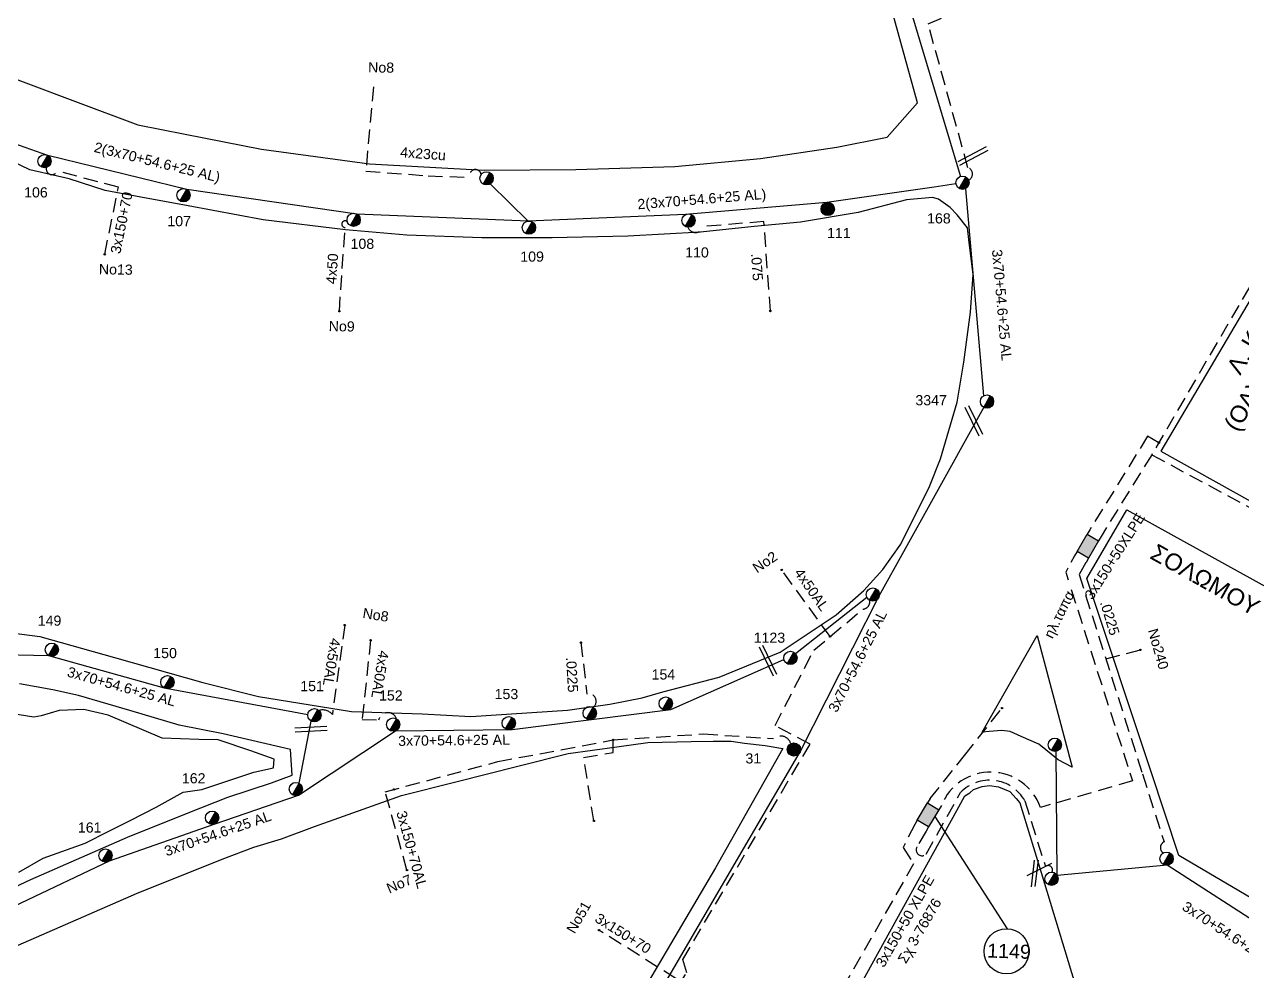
# Model space of a CAD drawing. Header units: millimetres. Extents: x 1421 to 11257, y 848 to 1896.
# Drawn here: x 10301.2 to 10517.5, y 1282.2 to 1450.4 of the extents above; entities that cross this region are included whole.
import ezdxf
from ezdxf.enums import TextEntityAlignment as Align

# ---------------------------------------------------------------- set-up
doc = ezdxf.new("R2010")
doc.units = ezdxf.units.MM
doc.linetypes.add('DASHED', pattern=[19.05, 12.7, -6.35])
for name, color, linetype, lineweight in [('.0225', 7, 'DASHED', 30), ('3x150+50', 7, 'Continuous', 30), ('3x150+50 XLPE', 7, 'SYN_LINE', 30), ('3x150+70', 7, 'Continuous', 30), ('3x150+70AL', 7, 'DASHED', 30), ('3x70+54.6+25 AL', 7, 'SYN_LINE', 30), ('4x23cu', 7, 'Continuous', 30), ('4x50', 7, 'Continuous', 30), ('4x6', 7, 'SYN_LINE', 30), ('Άγνωστα', 7, 'Continuous', 30), ('Καλώδια ΧΤ   3x150AL+50CU', 7, 'DASHED', 30), ('Υπόγεια Καλώδια Δικτύου ΧΤ   .075', 7, 'DASHED', 30), ('Υπόγεια καλώδια Παροχών ΧΤ   4x50AL', 7, 'DASHED', 30)]:
    doc.layers.add(name, color=color, linetype=linetype, lineweight=lineweight)
for name, color, linetype in [('Link Box 4 Διευθύνσεων', 7, 'Continuous'), ('TEXT ΚΑΛΩΔΙΩΝ', 7, 'Continuous'), ('Στύλος Ξύλινος', 7, 'Continuous'), ('Στύλος Ξύλινος @ 1', 7, 'Continuous'), ('Στύλος ΦΜ', 7, 'Continuous'), ('Στύλος ΦΜ @ 1', 7, 'Continuous'), ('Συνδέσεις', 7, 'Continuous'), ('Τομή', 7, 'Continuous'), ('Υπόβαθρο ΔΕΗ', 7, 'Continuous')]:
    doc.layers.add(name, color=color, linetype=linetype)
doc.styles.add('arial', font='ARIAL.TTF', dxfattribs={"height": 3})
doc.styles.get("Standard").update_dxf_attribs({"font": 'ARIAL.TTF', "height": 1.8})
doc.linetypes.add('SYN_LINE', pattern='A,0.5,-0.0001,["/\\/\\/\\/",Standard,S=0.1,R=0,X=0,Y=-0.05],-0.25', length=0.7501)

# ---------------------------------------------------------------- blocks, each defined once
blk = doc.blocks.new('ΥΠΑΡΧΩΝ ΤΣΙΜΕΝΤΕΝΙΟΣ ΣΤΥΛΟΣ')
at = {"layer": 'Στύλος ΦΜ'}
blk.add_hatch(color=7, dxfattribs=at).paths.add_polyline_path([(-1.29, -2.28, 0.574793), (2.62, 0, 0.268822), (1.3, 2.27)])
at = {"layer": 'Στύλος ΦΜ', "color": 7}
blk.add_line((-1.29, -2.28), (1.3, 2.27), dxfattribs=at)
blk.add_circle((0, 0), 2.62, dxfattribs=at)
at = {"layer": 'Στύλος ΦΜ', "flags": 4}
for tag, p in [('ΑΡΙΘΜΟΣ', (-4.68, 8.05)), ('ΤΥΠΟΣ', (-4.91, 3.03))]:
    blk.add_attdef(tag, p, '', height=4, dxfattribs=at)
blk = doc.blocks.new('ΥΠΑΡΧΩΝ ΞΥΛΙΝΟΣ ΣΤΥΛΟΣ')
at = {"layer": 'Στύλος Ξύλινος'}
h = blk.add_hatch(color=7, dxfattribs=at)
h.paths.add_polyline_path([(-2.62, 0, 0.270008), (-1.29, -2.28), (1.3, 2.27, 0.576266)])
h.paths.add_polyline_path([(-1.29, -2.28, 0.574793), (2.62, 0, 0.268822), (1.3, 2.27)])
at = {"layer": 'Στύλος Ξύλινος', "color": 7}
blk.add_line((-1.29, -2.28), (1.3, 2.27), dxfattribs=at)
blk.add_circle((0, 0), 2.62, dxfattribs=at)
at = {"layer": 'Στύλος Ξύλινος', "color": 1, "flags": 4}
for tag, p in [('ΑΡΙΘΜΟΣ', (-4.91, 8.6)), ('ΤΥΠΟΣ', (-4.85, 3.39))]:
    blk.add_attdef(tag, p, '', height=4, dxfattribs=at)
blk = doc.blocks.new('LINK BOX 4 ΑΝΑΧΩΡΗΣΕΩΝ')
at = {"layer": 'Link Box 4 Διευθύνσεων', "ltscale": 40}
blk.add_hatch(color=256, dxfattribs=at).paths.add_polyline_path([(-3.54, 0), (-3.54, -4.67), (3.54, -4.67), (3.54, 0)])
for p, q in [((-3.54, 0), (-5.33, 0)), ((5.33, 0), (3.54, 0)), ((-3.54, -4.67), (-5.33, -4.67)), ((5.33, -4.67), (3.54, -4.67))]:
    blk.add_line(p, q, dxfattribs=at)
blk.add_lwpolyline([(-3.54, -4.67), (-3.54, 0), (3.54, 0), (3.54, -4.67)], close=True, dxfattribs=at)
blk = doc.blocks.new('ΤΟΜΗ')
at = {"layer": 'Τομή', "ltscale": 40}
for p, q in [((11.33, -0.65), (-11.4, -0.65)), ((11.33, -3.42), (-11.4, -3.42))]:
    blk.add_line(p, q, dxfattribs=at)
blk = doc.blocks.new('A$C01BB34F8')
at = {"layer": 'Άγνωστα', "color": 7}
note = blk.add_mtext_dynamic_manual_height_columns('ηλ.ταπα\\P', width=1.8, gutter_width=12.5, heights=[0.0453, 0], dxfattribs=dict(at, insert=(0.37, 2.43), char_height=1.8, attachment_point=1, rotation=2.4309))
for column, words in zip(note.columns.linked_columns, ['\\P']):
    column.text = words
blk = doc.blocks.new('_ΣΥΝΔΕΣΗ')
at = {"layer": 'Συνδέσεις', "linetype": 'SYN_LINE', "ltscale": 40}
blk.add_hatch(color=256, dxfattribs=at).paths.add_polyline_path([(0.5, -0.01, 1), (-0.5, -0.01, 1)])
at = {"layer": 'Συνδέσεις'}
blk.add_circle((0, -0.01), 0.5, dxfattribs=at)

msp = doc.modelspace()

# ---------------------------------------------------------------- linework, layer by layer
at = {"layer": '.0225', "color": 2, "linetype": 'DASHED', "lineweight": -3, "ltscale": 0.2}
msp.add_lwpolyline([(10489.73, 1354.85), (10488.51, 1352.69), (10499.76, 1317.31), (10503.6, 1305.22, 0.603204), (10503.46, 1303.26)], format="xyb", dxfattribs=at)
at = {"layer": '.0225', "color": 30, "linetype": 'DASHED', "lineweight": -3, "ltscale": 0.2}
msp.add_lwpolyline([(10400.03, 1340.61), (10401.08, 1331.44, -0.858237), (10402.18, 1329.13, 0.34727)], format="xyb", dxfattribs=at)
at = {"layer": '3x150+50', "color": 2, "linetype": 'DASHED', "lineweight": -3, "ltscale": 0.2}
msp.add_lwpolyline([(10462.05, 1312.91), (10468.15, 1320.58), (10474.84, 1328.99)], dxfattribs=at)
at = {"layer": '3x150+50 XLPE', "color": 2, "linetype": 'DASHED', "lineweight": -3, "ltscale": 0.2}
for points in [[(10526.44, 1416.94), (10501.42, 1373.99), (10519.13, 1364.44)], [(10502.67, 1376.13), (10500.66, 1377.26), (10490.39, 1360.63)], [(10501.42, 1373.99), (10492.4, 1359.46)], [(10487.71, 1356.02), (10487.06, 1354.82)], [(10486.52, 1353.84), (10486.12, 1353.1), (10486.54, 1351.77)], [(10493.26, 1337.75), (10499.4, 1339.32)]]:
    msp.add_lwpolyline(points, dxfattribs=at)
for points in [[(10487.09, 1350.06), (10497.54, 1317.46), (10497.99, 1316.05), (10481.63, 1311.34, 0.692866), (10464.05, 1311.71)], [(10461.32, 1307.14), (10459.71, 1304.36, 0.868983), (10461.37, 1303.06), (10467.42, 1313.98, -0.501678), (10478.88, 1312.53), (10482.51, 1300.85, -0.813811), (10483.69, 1299.84)], [(10459.32, 1308.34), (10457.24, 1304.25), (10459.12, 1301.35), (10443.01, 1273.11, 0.430746), (10438.07, 1265.54), (10434.46, 1259.46)]]:
    msp.add_lwpolyline(points, format="xyb", dxfattribs=at)
at = {"layer": '3x150+70', "color": 27, "linetype": 'DASHED', "lineweight": -3, "ltscale": 0.2}
msp.add_lwpolyline([(10315.46, 1409.59), (10317.89, 1421.51), (10307.01, 1424.38, -0.958737), (10305.1, 1425.01, -5.292185)], format="xyb", dxfattribs=at)
at = {"layer": '3x150+70', "color": 62, "linetype": 'DASHED', "lineweight": -3, "ltscale": 0.2}
msp.add_lwpolyline([(10416.88, 1280.97), (10403.21, 1289.56)], dxfattribs=at)
at = {"layer": '3x150+70AL', "color": 6, "linetype": 'DASHED', "lineweight": -3, "ltscale": 0.2}
msp.add_lwpolyline([(10369.13, 1300.22), (10365.27, 1314.12), (10385.25, 1319.48), (10405.78, 1323.34), (10421.78, 1324.4), (10434.22, 1323.56, -0.541642), (10437.3, 1322.67, -4.906879)], format="xyb", dxfattribs=at)
msp.add_lwpolyline([(10402.34, 1308.96), (10400.49, 1320.24), (10405.73, 1321.1), (10405.78, 1323.34)], dxfattribs=at)
at = {"layer": '3x70+54.6+25 AL', "color": 27, "linetype": 'SYN_LINE', "lineweight": -3, "ltscale": 15}
for points in [[(10444.93, 1496.65), (10453.22, 1470.83), (10462.08, 1441.32), (10467.45, 1423.43)], [(10466.63, 1422.1), (10462.74, 1421.54), (10443.68, 1418.8), (10418.6, 1416.63), (10390.63, 1415.48), (10360.24, 1416.72), (10330.03, 1421.11), (10305.33, 1427.15), (10282.14, 1435.31)], [(10468.3, 1421.24), (10471.54, 1384.44)]]:
    msp.add_lwpolyline(points, dxfattribs=at)
at = {"layer": '3x70+54.6+25 AL', "color": 27, "linetype": 'SYN_LINE', "lineweight": -3, "ltscale": 10}
msp.add_lwpolyline([(10390.63, 1415.48), (10383.9, 1422.09)], dxfattribs=at)
at = {"layer": '3x70+54.6+25 AL', "color": 6, "linetype": 'SYN_LINE', "lineweight": -3, "ltscale": 15}
for points in [[(10367.2, 1198.18), (10385.26, 1233.46), (10411.8, 1274.67), (10438.97, 1321.23), (10453.02, 1348.9), (10462.33, 1365.72), (10471.57, 1382.4)], [(10567.17, 1265.25), (10543.99, 1277.36), (10522.35, 1289.34), (10504.15, 1301.06), (10484.62, 1299.26), (10484.43, 1321.32)], [(10567.17, 1265.25), (10543.99, 1277.36), (10522.35, 1289.34), (10504.15, 1301.06), (10484.62, 1299.26), (10484.43, 1321.32)]]:
    msp.add_lwpolyline(points, dxfattribs=at)
at = {"layer": '3x70+54.6+25 AL', "color": 206, "linetype": 'SYN_LINE', "lineweight": -3, "ltscale": 15}
msp.add_lwpolyline([(10450.83, 1348.6), (10438.16, 1338.61)], dxfattribs=at)
at = {"layer": '3x70+54.6+25 AL', "color": 62, "linetype": 'SYN_LINE', "lineweight": -3, "ltscale": 15}
msp.add_lwpolyline([(10229.34, 1249.05), (10240.78, 1267.76), (10248.75, 1287.92), (10253.93, 1309.54), (10265.63, 1328), (10284.19, 1338.82), (10305.47, 1338.33), (10326, 1332.56), (10351.52, 1327.87)], dxfattribs=at)
at = {"layer": '3x70+54.6+25 AL', "color": 30, "linetype": 'SYN_LINE', "lineweight": -3, "ltscale": 15}
msp.add_lwpolyline([(10229.71, 1247.9), (10262.78, 1272.19), (10280.58, 1284.34), (10300.59, 1294.41), (10316.29, 1301.85), (10334.86, 1308.38), (10349.88, 1313.53), (10367.12, 1324.97), (10387.82, 1325.2), (10416.02, 1328.74), (10436.09, 1337.59)], dxfattribs=at)
at = {"layer": '4x23cu', "color": 27, "linetype": 'DASHED', "lineweight": -3, "ltscale": 0.2}
msp.add_lwpolyline([(10363.17, 1439.34), (10361.82, 1424.35), (10372.92, 1423.54), (10380.32, 1423.23, -1.117674), (10382.31, 1423.76, -5.200254)], format="xyb", dxfattribs=at)
at = {"layer": '4x50', "color": 27, "linetype": 'DASHED', "lineweight": -3, "ltscale": 0.2}
msp.add_lwpolyline([(10357.12, 1399.47), (10358.14, 1414.36, -1.460687), (10358.52, 1415.38, 3.885659)], format="xyb", dxfattribs=at)
at = {"layer": '4x6', "color": 30, "linetype": 'SYN_LINE', "lineweight": -3, "ltscale": 15}
msp.add_lwpolyline([(10349.99, 1315.63), (10352.11, 1326.69)], dxfattribs=at)
at = {"layer": 'Καλώδια ΧΤ   3x150AL+50CU', "color": 5, "linetype": 'DASHED', "lineweight": -3, "ltscale": 0.2}
msp.add_lwpolyline([(10468.88, 1422.75, 0.683749), (10468.75, 1424.96), (10461.69, 1450.55), (10472.8, 1455.12, 0.225682), (10475.27, 1458.94, -47.251631)], format="xyb", dxfattribs=at)
at = {"layer": 'Καλώδια ΧΤ   3x150AL+50CU', "color": 206, "linetype": 'DASHED', "lineweight": -3, "ltscale": 0.2}
msp.add_lwpolyline([(10364.42, 1191.45, 0.566834), (10367.25, 1190.06, 0.453033), (10371.16, 1196.86), (10389.08, 1224.65), (10385.46, 1226.69), (10388.63, 1232.04), (10388.43, 1234.62), (10418.81, 1281.98), (10418.11, 1284.34), (10440.74, 1322.6), (10434.5, 1325.87), (10441.37, 1339.27), (10450.12, 1346.56, 0.468067), (10451.29, 1348.13, 0.544662)], format="xyb", dxfattribs=at)
at = {"layer": 'Υπόβαθρο ΔΕΗ', "lineweight": -3, "ltscale": 0.1}
for points in [[(10273.77, 1451.88), (10292.53, 1443.36), (10310.24, 1436.72), (10321.31, 1432.57), (10329.75, 1430.92), (10343.3, 1428.28), (10362.46, 1425.63), (10382.84, 1424.55), (10399.1, 1424.66), (10416.73, 1425.17), (10431.9, 1426.58), (10445.48, 1428.59), (10454.42, 1430.39), (10459.79, 1436.5), (10441.19, 1503.87)], [(10462.48, 1419.65), (10457.83, 1419.26), (10449.25, 1416.99), (10439.05, 1415.31), (10430.77, 1414.52), (10421.25, 1413.51), (10408.33, 1412.83), (10394.93, 1412.5), (10382.41, 1412.5), (10369.12, 1412.98), (10358.22, 1413.96), (10343.58, 1415.73), (10330.26, 1418.18), (10321.88, 1419.74), (10315.52, 1420.93), (10309.13, 1422.99), (10302.13, 1424.61), (10298.86, 1426.17)], [(10602.26, 1390.77), (10534.34, 1427.64), (10503.04, 1374.63), (10598.59, 1321.32), (10602.05, 1327.07)], [(10295.64, 1342.77), (10303.95, 1341.68), (10317.17, 1337.96), (10332.9, 1333.53), (10342.78, 1331.04), (10359.27, 1328.4), (10371.8, 1327.95), (10380.46, 1327.5), (10397.64, 1328.63), (10405.16, 1329.68), (10410.89, 1330.79), (10414.6, 1331.85), (10424.58, 1334.5), (10435.39, 1338.92), (10445.33, 1345.57), (10450.29, 1349.86), (10453.64, 1353.61), (10456.86, 1358.1), (10461.92, 1368.37), (10463.88, 1373.24), (10466.86, 1383.33), (10468.05, 1390.42), (10469.23, 1399.3), (10469.71, 1406.02), (10468.99, 1411.71), (10468.67, 1414.29), (10466.83, 1416.57), (10465.63, 1417.89), (10463.53, 1419.38), (10462.48, 1419.65)], [(10288.25, 1291.98), (10302.32, 1298.55), (10319.49, 1306.07), (10330.24, 1310.39), (10337.31, 1313.14), (10345.06, 1315.72), (10348.72, 1317.05), (10348.47, 1321.62), (10336.48, 1324.4), (10328.69, 1325.98), (10319.9, 1328.55), (10310.77, 1331.23), (10306.25, 1332.24), (10300.33, 1333.29)], [(10300.21, 1299.86), (10304.51, 1302.33), (10311.99, 1305.01), (10316.19, 1307.1), (10320.06, 1309.06), (10324.6, 1311.36), (10329.36, 1314.06), (10332.72, 1314.53), (10337.48, 1316.11), (10341.96, 1317.6), (10345.42, 1318.4), (10345.56, 1319.93), (10341.4, 1321.38), (10335.61, 1323.34), (10332.16, 1323.38), (10325.63, 1323.62), (10316.05, 1327.74), (10311.76, 1328.72), (10307.37, 1328.53), (10304.15, 1327.6), (10302.87, 1327.4), (10294.29, 1328.72)], [(10300.09, 1286.86), (10321.11, 1296.07), (10336.31, 1302.13), (10341.96, 1304.29), (10346.87, 1305.79), (10352.68, 1307.94), (10368.17, 1313.44), (10377.6, 1315.82), (10389.05, 1318.71), (10397.74, 1320.9), (10406.42, 1322.13), (10411.89, 1322.9), (10419.59, 1323.07), (10423.51, 1323.12), (10426.72, 1323.12), (10429.06, 1322.77), (10432.74, 1322.37), (10435.9, 1321.82), (10423.94, 1300.62), (10392.56, 1247.36)], [(10483.59, 1301.39), (10479.24, 1299.2)], [(10480.04, 1297.26), (10480.58, 1301.96)], [(10480.73, 1297.29), (10481.27, 1301.99)]]:
    msp.add_lwpolyline(points, dxfattribs=at)
for points in [[(10501.24, 1317.82), (10489.9, 1352.02), (10496.98, 1364.22), (10579.74, 1318.44), (10592.59, 1311.33), (10566.83, 1267.13), (10506.22, 1302.78)], [(10481.04, 1341.86), (10487.25, 1318.51), (10484.8, 1319.81), (10481.38, 1322.56), (10478.24, 1323.95), (10476.27, 1324.84), (10474.78, 1325.01), (10472.56, 1324.82), (10471.3, 1324.71)], [(10466.78, 1310.82), (10468.23, 1313.38), (10469.09, 1313.96), (10469.77, 1314.51), (10471.27, 1315.06), (10472.6, 1315.25), (10474.21, 1314.99), (10476.22, 1314.2), (10477.35, 1312.95), (10477.96, 1312.13), (10478.4, 1310.81), (10481.78, 1299.81), (10498.73, 1243.8), (10495.93, 1239.33), (10443.3, 1268.22)]]:
    msp.add_lwpolyline(points, close=True, dxfattribs=at)
at = {"layer": 'Υπόβαθρο ΔΕΗ', "lineweight": -3}
msp.add_lwpolyline([(10462.88, 1309.76), (10475.73, 1289.79)], dxfattribs=at)
msp.add_circle((10475.62, 1285.79), 4, dxfattribs=at)
at = {"layer": 'Υπόγεια Καλώδια Δικτύου ΧΤ   .075', "color": 27, "linetype": 'DASHED', "lineweight": -3, "ltscale": 0.2}
msp.add_lwpolyline([(10433.67, 1399.52), (10432.54, 1415.39), (10421.84, 1414.54, -0.715499), (10419.01, 1414.41, 16.173723)], format="xyb", dxfattribs=at)
at = {"layer": 'Υπόγεια καλώδια Παροχών ΧΤ   4x50AL', "color": 206, "linetype": 'DASHED', "lineweight": -3, "ltscale": 0.2}
msp.add_lwpolyline([(10444.27, 1341.69), (10435.68, 1353.54)], dxfattribs=at)
at = {"layer": 'Υπόγεια καλώδια Παροχών ΧΤ   4x50AL', "color": 62, "linetype": 'DASHED', "lineweight": -3, "ltscale": 0.2}
msp.add_lwpolyline([(10358.09, 1343.73), (10355.88, 1327.84, 0.312405), (10353.52, 1328.55, -1.608796)], format="xyb", dxfattribs=at)
at = {"layer": 'Υπόγεια καλώδια Παροχών ΧΤ   4x50AL', "color": 30, "linetype": 'DASHED', "lineweight": -3, "ltscale": 0.2}
msp.add_lwpolyline([(10362.66, 1341.04), (10361.17, 1326.96), (10364.1, 1326.86, -0.759492), (10367.27, 1327.08, 7.505311)], format="xyb", dxfattribs=at)

# ---------------------------------------------------------------- block references
at = {"layer": '3x150+50 XLPE', "color": 7, "linetype": 'DASHED', "lineweight": -3, "ltscale": 0.2, "rotation": 61.27270376043213}
msp.add_blockref('A$C01BB34F8', (10477.77, 1327.67), dxfattribs=at)
at = {"layer": 'Link Box 4 Διευθύνσεων', "lineweight": -3}
for p, xscale, yscale, zscale, rotation in [((10489.05, 1358.33), 0.4999999999999997, 0.4999999999999997, 0.4999999999999997, 59.88792151950855), ((10460.68, 1310.62), 0.4999999999999998, 0.4999999999999998, 0.4999999999999998, 59.13740939573953)]:
    msp.add_blockref('LINK BOX 4 ΑΝΑΧΩΡΗΣΕΩΝ', p, dxfattribs=dict(at, xscale=xscale, yscale=yscale, zscale=zscale, rotation=rotation))
at = {"layer": 'Στύλος Ξύλινος @ 1', "lineweight": -3, "ltscale": 40}
ref = msp.add_blockref('ΥΠΑΡΧΩΝ ΞΥΛΙΝΟΣ ΣΤΥΛΟΣ', (10443.86, 1417.63), dxfattribs=dict(at, xscale=0.4499999999998181, yscale=0.4499999999998181, zscale=0.4499999999998181))
ref.add_attrib('ΑΡΙΘΜΟΣ', '111', (10443.74, 1412.47), dxfattribs={"layer": 'Στύλος Ξύλινος', "height": 1.8, "flags": 4})
ref = msp.add_blockref('ΥΠΑΡΧΩΝ ΞΥΛΙΝΟΣ ΣΤΥΛΟΣ', (10437.86, 1321.64), dxfattribs=dict(at, xscale=0.4499999999998181, yscale=0.4499999999998181, zscale=0.4499999999998181))
ref.add_attrib('ΑΡΙΘΜΟΣ', '31', (10429.25, 1319.15), dxfattribs={"layer": 'Στύλος Ξύλινος', "height": 1.8, "flags": 4})
at = {"layer": 'Στύλος ΦΜ @ 1', "color": 1, "lineweight": -3, "ltscale": 40}
ref = msp.add_blockref('ΥΠΑΡΧΩΝ ΤΣΙΜΕΝΤΕΝΙΟΣ ΣΤΥΛΟΣ', (10304.75, 1426.13), dxfattribs=dict(at, xscale=0.4499999999998181, yscale=0.4499999999998181, zscale=0.4499999999998181))
ref.add_attrib('ΑΡΙΘΜΟΣ', '106', (10301.13, 1419.69), dxfattribs={"layer": 'Στύλος ΦΜ', "height": 1.8, "flags": 4})
at = {"layer": 'Στύλος ΦΜ @ 1', "color": 1, "lineweight": -3, "ltscale": 40, "xscale": 0.4499999999998181, "yscale": 0.4499999999998181, "zscale": 0.4499999999998181}
for p in [(10383.27, 1423.08), (10451.87, 1349.16), (10401.59, 1328.1), (10484.2, 1322.47), (10349.4, 1314.61), (10504.04, 1302.24), (10483.61, 1298.67)]:
    msp.add_blockref('ΥΠΑΡΧΩΝ ΤΣΙΜΕΝΤΕΝΙΟΣ ΣΤΥΛΟΣ', p, dxfattribs=at)
at = {"layer": 'Στύλος ΦΜ @ 1', "color": 1, "lineweight": -3, "ltscale": 40}
ref = msp.add_blockref('ΥΠΑΡΧΩΝ ΤΣΙΜΕΝΤΕΝΙΟΣ ΣΤΥΛΟΣ', (10467.79, 1422.3), dxfattribs=dict(at, xscale=0.4499999999998181, yscale=0.4499999999998181, zscale=0.4499999999998181))
ref.add_attrib('ΑΡΙΘΜΟΣ', '168', (10461.51, 1415.07), dxfattribs={"layer": 'Στύλος ΦΜ', "height": 1.8, "flags": 4})
ref = msp.add_blockref('ΥΠΑΡΧΩΝ ΤΣΙΜΕΝΤΕΝΙΟΣ ΣΤΥΛΟΣ', (10329.44, 1420.08), dxfattribs=dict(at, xscale=0.4499999999998181, yscale=0.4499999999998181, zscale=0.4499999999998181))
ref.add_attrib('ΑΡΙΘΜΟΣ', '107', (10326.57, 1414.58), dxfattribs={"layer": 'Στύλος ΦΜ', "height": 1.8, "flags": 4})
ref = msp.add_blockref('ΥΠΑΡΧΩΝ ΤΣΙΜΕΝΤΕΝΙΟΣ ΣΤΥΛΟΣ', (10359.66, 1415.7), dxfattribs=dict(at, xscale=0.4499999999998181, yscale=0.4499999999998181, zscale=0.4499999999998181))
ref.add_attrib('ΑΡΙΘΜΟΣ', '108', (10359.11, 1410.55), dxfattribs={"layer": 'Στύλος ΦΜ', "height": 1.8, "flags": 4})
ref = msp.add_blockref('ΥΠΑΡΧΩΝ ΤΣΙΜΕΝΤΕΝΙΟΣ ΣΤΥΛΟΣ', (10390.79, 1414.32), dxfattribs=dict(at, xscale=0.4499999999998181, yscale=0.4499999999998181, zscale=0.4499999999998181))
ref.add_attrib('ΑΡΙΘΜΟΣ', '109', (10389.26, 1408.28), dxfattribs={"layer": 'Στύλος ΦΜ', "height": 1.8, "flags": 4})
ref = msp.add_blockref('ΥΠΑΡΧΩΝ ΤΣΙΜΕΝΤΕΝΙΟΣ ΣΤΥΛΟΣ', (10419.14, 1415.58), dxfattribs=dict(at, xscale=0.4499999999998181, yscale=0.4499999999998181, zscale=0.4499999999998181))
ref.add_attrib('ΑΡΙΘΜΟΣ', '110', (10418.54, 1409.02), dxfattribs={"layer": 'Στύλος ΦΜ', "height": 1.8, "flags": 4})
ref = msp.add_blockref('ΥΠΑΡΧΩΝ ΤΣΙΜΕΝΤΕΝΙΟΣ ΣΤΥΛΟΣ', (10472.15, 1383.43), dxfattribs=dict(at, xscale=0.4499999999998181, yscale=0.4499999999998181, zscale=0.4499999999998181))
ref.add_attrib('ΑΡΙΘΜΟΣ', '3347', (10459.43, 1382.77), dxfattribs={"layer": 'Στύλος ΦΜ', "height": 1.8, "flags": 4})
ref = msp.add_blockref('ΥΠΑΡΧΩΝ ΤΣΙΜΕΝΤΕΝΙΟΣ ΣΤΥΛΟΣ', (10306.06, 1339.35), dxfattribs=dict(at, xscale=0.4499999999998181, yscale=0.4499999999998181, zscale=0.4499999999998181))
ref.add_attrib('ΑΡΙΘΜΟΣ', '149', (10303.55, 1343.62), dxfattribs={"layer": 'Στύλος ΦΜ', "height": 1.8, "flags": 4})
ref = msp.add_blockref('ΥΠΑΡΧΩΝ ΤΣΙΜΕΝΤΕΝΙΟΣ ΣΤΥΛΟΣ', (10437.23, 1337.89), dxfattribs=dict(at, xscale=0.4499999999998181, yscale=0.4499999999998181, zscale=0.4499999999998181))
ref.add_attrib('ΑΡΙΘΜΟΣ', '1123', (10430.71, 1340.59), dxfattribs={"layer": 'Στύλος ΦΜ', "height": 1.8, "flags": 4})
ref = msp.add_blockref('ΥΠΑΡΧΩΝ ΤΣΙΜΕΝΤΕΝΙΟΣ ΣΤΥΛΟΣ', (10326.58, 1333.59), dxfattribs=dict(at, xscale=0.4499999999998181, yscale=0.4499999999998181, zscale=0.4499999999998181))
ref.add_attrib('ΑΡΙΘΜΟΣ', '150', (10324.07, 1337.86), dxfattribs={"layer": 'Στύλος ΦΜ', "height": 1.8, "flags": 4})
ref = msp.add_blockref('ΥΠΑΡΧΩΝ ΤΣΙΜΕΝΤΕΝΙΟΣ ΣΤΥΛΟΣ', (10415.09, 1329.79), dxfattribs=dict(at, xscale=0.4499999999998181, yscale=0.4499999999998181, zscale=0.4499999999998181))
ref.add_attrib('ΑΡΙΘΜΟΣ', '154', (10412.58, 1334.06), dxfattribs={"layer": 'Στύλος ΦΜ', "height": 1.8, "flags": 4})
ref = msp.add_blockref('ΥΠΑΡΧΩΝ ΤΣΙΜΕΝΤΕΝΙΟΣ ΣΤΥΛΟΣ', (10352.69, 1327.72), dxfattribs=dict(at, xscale=0.4499999999998181, yscale=0.4499999999998181, zscale=0.4499999999998181))
ref.add_attrib('ΑΡΙΘΜΟΣ', '151', (10350.18, 1331.99), dxfattribs={"layer": 'Στύλος ΦΜ', "height": 1.8, "flags": 4})
ref = msp.add_blockref('ΥΠΑΡΧΩΝ ΤΣΙΜΕΝΤΕΝΙΟΣ ΣΤΥΛΟΣ', (10366.68, 1326.06), dxfattribs=dict(at, xscale=0.4499999999998181, yscale=0.4499999999998181, zscale=0.4499999999998181))
ref.add_attrib('ΑΡΙΘΜΟΣ', '152', (10364.17, 1330.33), dxfattribs={"layer": 'Στύλος ΦΜ', "height": 1.8, "flags": 4})
ref = msp.add_blockref('ΥΠΑΡΧΩΝ ΤΣΙΜΕΝΤΕΝΙΟΣ ΣΤΥΛΟΣ', (10387.2, 1326.31), dxfattribs=dict(at, xscale=0.4499999999998181, yscale=0.4499999999998181, zscale=0.4499999999998181))
ref.add_attrib('ΑΡΙΘΜΟΣ', '153', (10384.7, 1330.58), dxfattribs={"layer": 'Στύλος ΦΜ', "height": 1.8, "flags": 4})
ref = msp.add_blockref('ΥΠΑΡΧΩΝ ΤΣΙΜΕΝΤΕΝΙΟΣ ΣΤΥΛΟΣ', (10334.52, 1309.51), dxfattribs=dict(at, xscale=0.4499999999998181, yscale=0.4499999999998181, zscale=0.4499999999998181))
ref.add_attrib('ΑΡΙΘΜΟΣ', '162', (10329.15, 1315.62), dxfattribs={"layer": 'Στύλος ΦΜ', "height": 1.8, "flags": 4})
ref = msp.add_blockref('ΥΠΑΡΧΩΝ ΤΣΙΜΕΝΤΕΝΙΟΣ ΣΤΥΛΟΣ', (10315.59, 1302.8), dxfattribs=dict(at, xscale=0.4499999999998181, yscale=0.4499999999998181, zscale=0.4499999999998181))
ref.add_attrib('ΑΡΙΘΜΟΣ', '161', (10310.68, 1306.88), dxfattribs={"layer": 'Στύλος ΦΜ', "height": 1.8, "flags": 4})
at = {"layer": 'Συνδέσεις', "lineweight": -3, "xscale": 0.25, "yscale": 0.25, "zscale": 0.25}
for p in [(10315.46, 1409.59), (10357.13, 1399.47), (10433.67, 1399.52), (10502.67, 1376.13), (10435.69, 1353.54), (10358.09, 1343.73), (10444.27, 1341.69), (10362.66, 1341.05), (10400.03, 1340.61), (10499.4, 1339.32), (10474.84, 1328.99), (10405.78, 1323.34), (10366.85, 1314.55), (10402.34, 1308.96), (10369.13, 1300.22), (10403.21, 1289.56)]:
    msp.add_blockref('_ΣΥΝΔΕΣΗ', p, dxfattribs=at)
at = {"layer": 'Τομή', "lineweight": -3}
for p, xscale, yscale, zscale, rotation in [((10469.91, 1426.62), 0.2499999999999998, 0.2499999999999998, 0.2499999999999998, 207.8296731773038), ((10469.32, 1379.82), 0.2499999999999999, 0.2499999999999999, 0.2499999999999999, 115.9070990160811), ((10432.77, 1337.23), 0.2499999999999999, 0.2499999999999999, 0.2499999999999999, 115.9070990160811), ((10352.08, 1325.73), 0.2499999999999999, 0.2499999999999999, 0.2499999999999999, 2.758458704648911)]:
    msp.add_blockref('ΤΟΜΗ', p, dxfattribs=dict(at, xscale=xscale, yscale=yscale, zscale=zscale, rotation=rotation))

# ---------------------------------------------------------------- texts
at = {"layer": 'TEXT ΚΑΛΩΔΙΩΝ', "lineweight": -3, "ltscale": 15, "style": 'arial'}
for s, rotation, p in [('2(3x70+54.6+25 AL)', 346.2446, (10324.77, 1425.95)), ('4x23cu', 355.8336, (10371.99, 1427.45)), ('3x150+70', 78.4753, (10318.43, 1415.19)), ('2(3x70+54.6+25 AL)', 4.6631, (10421.49, 1419.4)), ('4x50', 86.0815, (10355.84, 1407.03)), ('.075', 274.0949, (10431.31, 1407.33)), ('3x70+54.6+25 AL', 275.0278, (10474.79, 1400.57)), ('3x150+50XLPE', 57.4938, (10494.83, 1355.97)), ('4x50AL', 304.9734, (10441.01, 1350.04)), ('.0225', 286.8941, (10493.97, 1345)), ('3x70+54.6+25 AL', 63.0796, (10449.16, 1337.32)), ('4x50AL', 260.6749, (10355.77, 1337.15)), ('4x50AL', 260.6749, (10364.36, 1334.95)), ('.0225', 273.3875, (10398.46, 1334.91)), ('3x70+54.6+25 AL', 344.3101, (10318.44, 1332.82)), ('3x70+54.6+25 AL', 0.6489, (10377.49, 1323.28)), ('3x70+54.6+25 AL', 18.9134, (10335.52, 1306.71)), ('3x150+70AL', 285.5383, (10369.99, 1303.85)), ('3x150+50 XLPE', 60.3341, (10457.57, 1291.15)), ('3x70+54.6+25 AL', 327.2026, (10515.47, 1288.65)), ('3x150+70', 327.8794, (10407.52, 1288.97))]:
    msp.add_text(s, height=1.8, rotation=rotation, dxfattribs=at).set_placement(p, align=Align.MIDDLE_CENTER)
at = {"layer": 'Άγνωστα', "lineweight": -3, "ltscale": 0.2, "char_height": 1.8, "width": 18.6352, "attachment_point": 1, "style": 'arial'}
for s, insert, rotation in [('No8', (10362.25, 1443.71), 359), ('No13', (10314.43, 1407.85), 359), ('No9', (10355.25, 1397.74), 359), ('No2', (10430.29, 1354.38), 34), ('No8', (10361.44, 1346.79), 351), ('\\A1;No240', (10502.43, 1343.3), 285.8856), ('No7', (10365.28, 1297.67), 23.5044), ('No51', (10397.35, 1289.68), 60.2186), ('Σχ 3-76876', (10456.18, 1284.35), 60)]:
    msp.add_mtext(s, dxfattribs=dict(at, insert=insert, rotation=rotation))
at = {"layer": 'Άγνωστα', "lineweight": -3, "insert": (10472.22, 1287.18), "char_height": 2.5, "width": 13.4112, "attachment_point": 1, "rotation": 358.1643}
msp.add_mtext('1149', dxfattribs=at)
at = {"layer": 'Υπόβαθρο ΔΕΗ', "lineweight": -3, "ltscale": 0.1, "style": 'arial'}
for s, rotation, p in [('(ΟΛΥΜΠΙΟΝΙΚΩΝ)', 59.5557, (10524.43, 1394.04)), ('Λ. ΚΗΦΙΣΙΑΣ', 59.5557, (10522.07, 1399.33)), ('ΣΟΛΩΜΟΥ', 330.6911, (10510.91, 1351.78))]:
    msp.add_text(s, height=3, rotation=rotation, dxfattribs=at).set_placement(p, align=Align.MIDDLE_CENTER)

doc.saveas('drawing.dxf')
